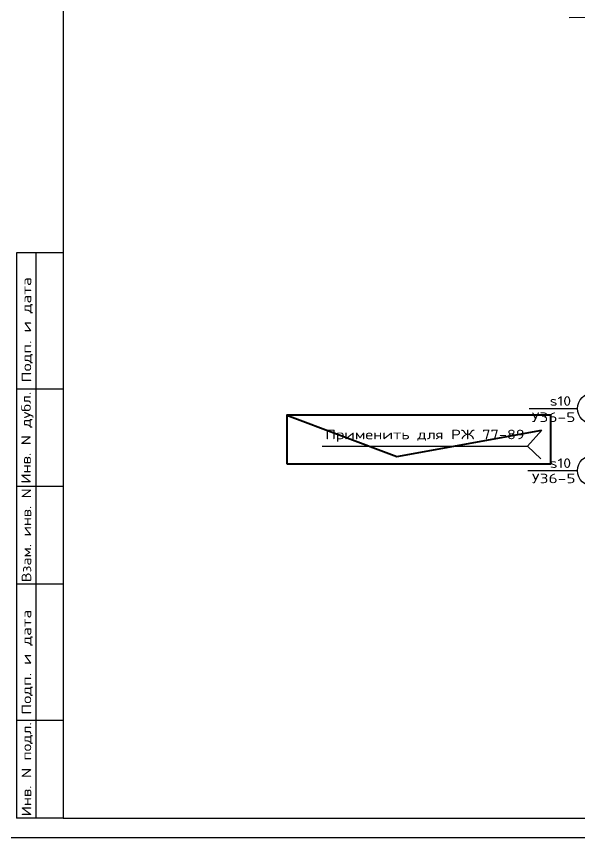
# Model space of a CAD drawing. Header units: millimetres. Extents: x -438477 to 631584, y 118817 to 676146.
# Drawn here: x 323177 to 326787, y 334009 to 339274 of the extents above; entities that cross this region are included whole.
import ezdxf
from ezdxf.enums import TextEntityAlignment as Align

# ---------------------------------------------------------------- set-up
doc = ezdxf.new("R2010")
doc.units = ezdxf.units.MM
for name, color, linetype in [('20_1', 1, 'CONTINUOUS'), ('20_FORMAT', 140, 'CONTINUOUS'), ('20_POZ', 4, 'CONTINUOUS'), ('20_TEXT', 1, 'CONTINUOUS')]:
    doc.layers.add(name, color=color, linetype=linetype)
doc.styles.add('SIMPLEX', font='simplex.shx', dxfattribs={"width": 0.7})

msp = doc.modelspace()

# ---------------------------------------------------------------- linework, layer by layer
at = {"layer": '20_1', "color": 0, "ltscale": 25}
for p, q in [((326453.512, 336518.58), (326545.521, 336622.091)), ((325136.037, 336518.58), (326453.512, 336518.58)), ((326453.512, 336518.58), (326538.621, 336438.072))]:
    msp.add_line(p, q, dxfattribs=at)
at = {"layer": '20_1', "ltscale": 10}
msp.add_lwpolyline([(326719.646, 339266.915), (327610.243, 339268.847)], dxfattribs=at)
at = {"layer": '20_1', "color": 30, "lineweight": 40, "ltscale": 25}
msp.add_lwpolyline([(324910.376, 336404.599), (326603.318, 336404.599), (326603.318, 336717.261), (324910.376, 336717.261)], close=True, dxfattribs=at)
msp.add_lwpolyline([(324910.376, 336717.261), (325615.33, 336453.206), (326545.521, 336622.091)], dxfattribs=at)
at = {"layer": '20_FORMAT', "color": 7}
for p, q in [((323177.063, 337758.858), (323177.063, 334133.858)), ((323477.063, 337758.858), (323177.063, 337758.858)), ((323302.063, 337758.858), (323302.063, 334133.858)), ((323477.063, 336883.858), (323177.063, 336883.858)), ((323477.063, 336258.858), (323177.063, 336258.858)), ((323477.063, 335633.858), (323177.063, 335633.858)), ((323477.063, 334758.858), (323177.063, 334758.858)), ((323477.063, 334133.858), (323177.063, 334133.858))]:
    msp.add_line(p, q, dxfattribs=at)
at = {"layer": '20_FORMAT', "color": 4}
msp.add_lwpolyline([(322977.063, 334008.858), (344002.063, 334008.858), (344002.063, 348858.858), (322977.063, 348858.858)], close=True, dxfattribs=at)
at = {"layer": '20_FORMAT', "color": 7}
msp.add_lwpolyline([(323477.063, 334133.858), (343877.063, 334133.858), (343877.063, 348733.858), (323477.063, 348733.858)], close=True, dxfattribs=at)
at = {"layer": '20_POZ'}
for p, q in [((326464.522, 336760.038), (326774.697, 336760.038)), ((326455.399, 336361.522), (326774.697, 336361.522))]:
    msp.add_line(p, q, dxfattribs=at)
for centre in [(326874.697, 336760.038), (326874.697, 336361.522)]:
    msp.add_circle(centre, 100, dxfattribs=at)

# ---------------------------------------------------------------- texts
at = {"layer": '20_1', "color": 0, "style": 'SIMPLEX'}
msp.add_text('Применить для РЖ 77-89', height=61.25, dxfattribs=at).set_placement((325157.564, 336562.746), (326435.064, 336562.746), align=Align.ALIGNED)
at = {"layer": '20_POZ', "style": 'SIMPLEX'}
for s, p, p2 in [('s10', (326595.71, 336777.474), (326732.793, 336777.474)), ('У36-5', (326480.371, 336673.396), (326760.371, 336673.396)), ('s10', (326595.71, 336378.958), (326732.793, 336378.958)), ('У36-5', (326481.306, 336280.962), (326761.306, 336280.962))]:
    msp.add_text(s, height=61.25, dxfattribs=at).set_placement(p, p2, align=Align.ALIGNED)
at = {"layer": '20_TEXT', "color": 0, "style": 'SIMPLEX'}
for s, p, p2 in [('Подп. и дата', (323271.895, 336927.345), (323271.895, 337601.095)), ('Инв. N дубл.', (323269.172, 336278.592), (323269.172, 336867.758)), ('Взам. инв. N', (323271.738, 335646.574), (323271.738, 336247.407)), ('Подп. и дата', (323271.895, 334796.274), (323271.895, 335470.024)), ('Инв. N подл.', (323271.895, 334144.826), (323271.895, 334748.576))]:
    msp.add_text(s, height=61.25, rotation=90, dxfattribs=at).set_placement(p, p2, align=Align.ALIGNED)

doc.saveas('drawing.dxf')
